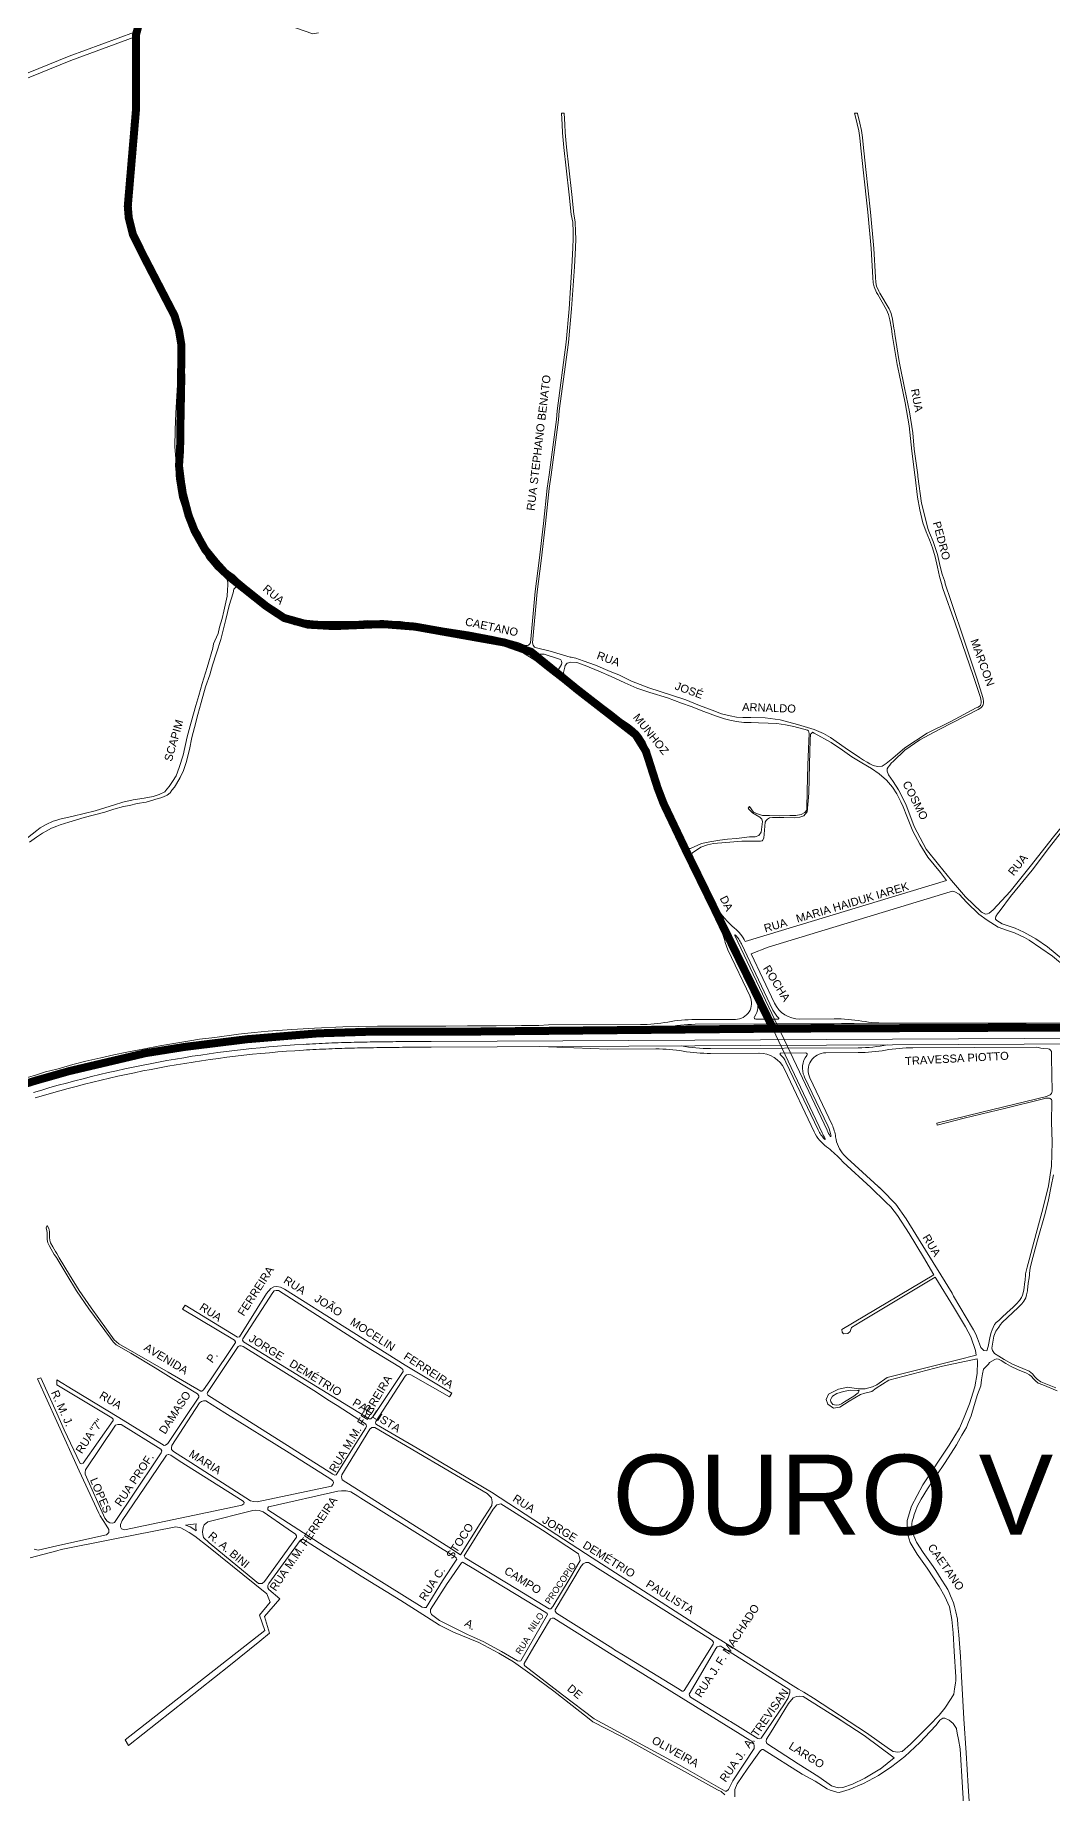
# Model space of a CAD drawing. Header units: millimetres. Extents: x 617885 to 663705, y 7172943 to 7234736.
# Drawn here: x 646573 to 647845, y 7185151 to 7187349 of the extents above; entities that cross this region are included whole.
import ezdxf

# ---------------------------------------------------------------- set-up
doc = ezdxf.new("R2010")
doc.units = ezdxf.units.MM
doc.layers.add('BAIRROS', color=12, linetype='Continuous')
doc.layers.add('TOP_VIAS 10.000', color=7, linetype='Continuous', lineweight=9)
doc.layers.add('VIAS', color=7, linetype='Continuous', lineweight=5)
doc.styles.add('LDUP', font='LDUP.SHX')
doc.styles.get("Standard").update_dxf_attribs({"font": 'arial.ttf'})

msp = doc.modelspace()

# ---------------------------------------------------------------- linework, layer by layer
at = {"layer": 'BAIRROS', "lineweight": 40, "ltscale": 0.3, "const_width": 10}
for points in [[(646711.9, 7187397.8), (646699.1, 7187350), (646699, 7187255.6), (646688.8, 7187135.5), (646690, 7187121), (646695.2, 7187100.3), (646708.5, 7187073.4), (646747.2, 7186998.8), (646752.7, 7186980.7), (646755.9, 7186961.7), (646755.1, 7186899), (646754.2, 7186831), (646752.8, 7186811.3), (646756.8, 7186779.3), (646764.7, 7186749.3), (646772.4, 7186729.7), (646785.4, 7186706.6), (646804.9, 7186682.6), (646816.8, 7186671.5), (646828.7, 7186662), (646842.7, 7186650.9), (646861.8, 7186635.7), (646884.3, 7186620.9), (646913.9, 7186612.6), (646946.4, 7186610.7), (647007.1, 7186613.3), (647047.7, 7186610.1), (647159.8, 7186590.2), (647193, 7186578.5), (647251.5, 7186530.9), (647323.6, 7186475), (647336.5, 7186454.4), (647351.2, 7186408.4), (647358.6, 7186389), (647385.8, 7186331.9), (647495.6, 7186107.6), (647127.3, 7186104), (646998.5, 7186104), (646926.3, 7186101.7), (646838.1, 7186094.4), (646760.2, 7186084.8), (646711, 7186077), (646615.4, 7186054.5), (646573.1, 7186042.5), (646501, 7186020)], [(648213.2, 7186110.3), (647495.6, 7186107.6), (647385.8, 7186331.9), (647358.6, 7186389), (647351.2, 7186408.4), (647336.5, 7186454.4), (647323.6, 7186475), (647251.5, 7186530.9), (647193, 7186578.5), (647159.8, 7186590.2), (647047.7, 7186610.1), (647007.1, 7186613.3), (646946.4, 7186610.7), (646913.9, 7186612.6), (646884.3, 7186620.9), (646861.8, 7186635.7), (646842.7, 7186650.9), (646828.7, 7186662), (646816.8, 7186671.5), (646804.9, 7186682.6), (646785.4, 7186706.6), (646772.4, 7186729.7), (646764.7, 7186749.3), (646756.8, 7186779.3), (646752.8, 7186811.3), (646754.2, 7186831), (646755.1, 7186899), (646755.9, 7186961.7), (646752.7, 7186980.7), (646747.2, 7186998.8), (646708.5, 7187073.4), (646695.2, 7187100.3), (646690, 7187121), (646688.8, 7187135.5), (646699, 7187255.6), (646699.1, 7187350), (646711.9, 7187397.8)], [(646501, 7186020), (646573.1, 7186042.5), (646615.4, 7186054.5), (646711, 7186077), (646760.2, 7186084.8), (646838.1, 7186094.4), (646926.3, 7186101.7), (646998.5, 7186104), (647127.3, 7186104), (647495.6, 7186107.6), (648213.2, 7186110.3), (648770.6, 7186114.3), (648942.2, 7186105.1), (649021.9, 7186089.8), (649132.2, 7186061.2), (649265, 7186005.1), (649419.3, 7185903)]]:
    msp.add_lwpolyline(points, dxfattribs=at)
at = {"layer": 'VIAS', "color": 253}
for p, q in [((647474.3, 7186144.7), (647444, 7186208.5)), ((647556.9, 7185977.5), (647445, 7186213.5)), ((647563.2, 7185980.5), (647447.7, 7186224)), ((647495.3, 7186130.7), (647456, 7186213.5)), ((647466.7, 7186147.8), (647439, 7186206.1)), ((647398.1, 7186119), (647448.7, 7186119.2)), ((647398.2, 7186113), (647572.1, 7186113.8)), ((647528.9, 7186119.6), (647572.1, 7186119.8)), ((647417.3, 7186082.7), (647601.8, 7186083.6)), ((647417.4, 7186076.7), (647478, 7186077)), ((647546.8, 7185978.8), (647509.8, 7186057)), ((647551.8, 7185981.2), (647511.6, 7186065.9)), ((647564.3, 7185985.1), (647534.6, 7186047.7))]:
    msp.add_line(p, q, dxfattribs=at)
for points in [[(646499.2, 7187276), (646615.7, 7187323.1), (646697.1, 7187353.3), (646709.5, 7187399.5), (646711.5, 7187423.1), (646715, 7187441.9), (646677.5, 7187499.2), (646635.1, 7187552.9), (646592.7, 7187589.6), (646570.5, 7187606.2)], [(646701.8, 7187245.9), (646702.6, 7187350.7), (646715.5, 7187398.5), (646717.5, 7187422.3), (646720.2, 7187436.8), (646750, 7187410.4), (646909.1, 7187354.7), (646920.3, 7187351.2), (646927.2, 7187352.1)], [(646695.9, 7187259.5), (646696.6, 7187346.7), (646617.8, 7187317.5), (646501.4, 7187270.5)], [(646740.6, 7187004), (646732.1, 7187019.7), (646704.7, 7187072.9), (646699.8, 7187082.4), (646696, 7187091.1), (646691.4, 7187100.6), (646688.8, 7187109.8), (646687, 7187118.4), (646685.7, 7187129.7), (646685.9, 7187144), (646688.2, 7187169.6), (646694.1, 7187239.5), (646695.9, 7187259.5)], [(646701.2, 7187238.9), (646701.8, 7187245.9)], [(647235, 7187237.9), (647234.4, 7187251.8), (647231.1, 7187251.8), (647231.8, 7187237.7)], [(647603.8, 7187239.4), (647601.1, 7187251.4), (647601, 7187251.8), (647597.5, 7187251.8), (647597.8, 7187250.6), (647600.6, 7187238.6), (647602.7, 7187229.8), (647603.9, 7187221.2), (647604.8, 7187212.2), (647608.3, 7187181.2), (647614, 7187128)], [(646694, 7187119.6), (646692.8, 7187130.1), (646693, 7187143.6), (646695.3, 7187169), (646701.2, 7187238.9)], [(647231.8, 7187237.7), (647232.4, 7187227.3), (647233.9, 7187209), (647236.9, 7187183)], [(647237.1, 7187209.3), (647235.7, 7187227.5), (647235, 7187237.9)], [(647606, 7187230.4), (647603.8, 7187239.4)], [(647611.6, 7187181.6), (647608.1, 7187212.6), (647607.2, 7187221.6), (647606, 7187230.4)], [(647240.1, 7187183.4), (647237.1, 7187209.3)], [(647236.9, 7187183), (647240.6, 7187149.6)], [(647243.9, 7187150), (647240.1, 7187183.4)], [(647617.4, 7187128.3), (647611.6, 7187181.6)], [(647240.6, 7187149.6), (647243.3, 7187125.3)], [(647246.5, 7187125.8), (647243.9, 7187150)], [(646695.7, 7187111.5), (646694, 7187119.6)], [(646755, 7186986.1), (646752.3, 7186995.4), (646748.6, 7187004.8), (646738.4, 7187023), (646711, 7187076.2), (646706.3, 7187085.4), (646702.5, 7187094.1), (646698.1, 7187103.2), (646695.7, 7187111.5)], [(647243.3, 7187125.3), (647245.1, 7187115.7), (647245.5, 7187103.4), (647245.7, 7187095)], [(647249, 7187094.9), (647248.7, 7187103.5), (647248.3, 7187116), (647246.5, 7187125.8)], [(647614, 7187128), (647618.2, 7187082.6)], [(647623.4, 7187046.7), (647621.5, 7187082.8), (647617.4, 7187128.3)], [(647245.7, 7187095), (647245.1, 7187083.6)], [(647248.4, 7187083.4), (647249, 7187094.9)], [(647243.7, 7187007.1), (647247.1, 7187059.7), (647248.4, 7187083.4)], [(647245.1, 7187083.6), (647243.9, 7187059.9)], [(647618.2, 7187082.6), (647620.1, 7187046.4)], [(647243.9, 7187059.9), (647240.5, 7187007.4), (647236.7, 7186965.8)], [(647620.1, 7187046.4), (647620.7, 7187039.8)], [(647624.9, 7187035.7), (647624, 7187040.2), (647623.4, 7187046.7)], [(647620.7, 7187039.8), (647621.7, 7187034.7)], [(647621.7, 7187034.7), (647624.8, 7187027.6)], [(647624.8, 7187027.6), (647626.4, 7187025.2)], [(647627.8, 7187029.2), (647624.9, 7187035.7)], [(647626.4, 7187025.2), (647637.5, 7187006), (647639.9, 7187000.3)], [(647640.5, 7187007.5), (647629.2, 7187026.9), (647627.8, 7187029.2)], [(647239.9, 7186965.4), (647243.7, 7187007.1)], [(647639.9, 7187000.3), (647641.5, 7186993.7), (647643.4, 7186982.8), (647644.6, 7186975.3), (647650.8, 7186937.6)], [(647646.7, 7186983.3), (647644.8, 7186994.4), (647643.1, 7187001.4), (647640.5, 7187007.5)], [(646757.3, 7186976.3), (646755, 7186986.1)], [(647647.4, 7186979.9), (647646.7, 7186983.3)], [(647647.7, 7186975.8), (647647.4, 7186979.9)], [(646759.2, 7186965.4), (646757.3, 7186976.3)], [(646759.2, 7186954), (646759.2, 7186965.4)], [(647236.7, 7186965.8), (647225.7, 7186879.7)], [(647228.3, 7186879.8), (647239.9, 7186965.4)], [(647652.8, 7186943.9), (647647.7, 7186975.8)], [(646758.2, 7186449.3), (646762.9, 7186472.3), (646768.2, 7186490.7), (646773.8, 7186511.6), (646777.7, 7186524.2), (646781.7, 7186539), (646788.1, 7186558.8), (646795, 7186583.2), (646796.1, 7186588.4), (646797.8, 7186592.4), (646801.8, 7186601.5), (646803.5, 7186609.6), (646806.8, 7186620.2), (646808.9, 7186629.6), (646812.9, 7186648.2), (646813.6, 7186656.2), (646813.8, 7186661.8), (646813.8, 7186665.7), (646812.6, 7186669.7), (646811.5, 7186672.5), (646809.9, 7186674.5), (646806.8, 7186676.8), (646802.7, 7186678.8), (646798.5, 7186682.9), (646793.1, 7186689.2), (646787.6, 7186695.6), (646785, 7186700.2), (646784.2, 7186701.8), (646782.4, 7186704.4), (646777.9, 7186712.4), (646772.6, 7186721.8), (646768, 7186731.3), (646765.4, 7186736.7), (646763.6, 7186740.6), (646759.8, 7186751.2), (646757.4, 7186760.4), (646753.3, 7186771.3), (646751.4, 7186784.3), (646749.8, 7186794.6), (646749.4, 7186800), (646748.7, 7186810), (646748.7, 7186820.2), (646747.7, 7186834.9), (646748.2, 7186856), (646748.7, 7186876.7), (646751.3, 7186919.5), (646752, 7186942.4)], [(646759.1, 7186945.2), (646759.2, 7186954)], [(646759.9, 7186930), (646759.1, 7186945.2)], [(647650.8, 7186937.6), (647653, 7186925.9)], [(647654, 7186937.2), (647652.8, 7186943.9)], [(647659.8, 7186908.7), (647654, 7186937.2)], [(646758.2, 7186851.5), (646759.2, 7186879.3), (646760.1, 7186922.7), (646759.9, 7186930)], [(647653, 7186925.9), (647660.7, 7186889.6)], [(647666.2, 7186878.4), (647659.8, 7186908.7)], [(647660.7, 7186889.6), (647665.7, 7186861.1), (647668.8, 7186829.2), (647672.6, 7186800), (647673, 7186796.9)], [(647225.7, 7186879.7), (647224.7, 7186868.9), (647215.4, 7186800)], [(647215.8, 7186782.7), (647218.1, 7186800), (647227.3, 7186868.6)], [(647227.3, 7186868.6), (647228.3, 7186879.8)], [(647672.1, 7186831.7), (647670.4, 7186852.2), (647666.2, 7186878.4)], [(646758, 7186799.3), (646757.9, 7186800), (646757.1, 7186813), (646757.4, 7186823.4), (646757.6, 7186832.7), (646758.2, 7186851.5)], [(647676.7, 7186797.8), (647676.4, 7186800), (647672.1, 7186831.7)], [(646760.4, 7186786.3), (646758, 7186799.3)], [(646775.6, 7186732.7), (646771.2, 7186743.3), (646767.3, 7186756), (646763.8, 7186766.8), (646761.9, 7186777.7), (646760.4, 7186786.3)], [(647213.1, 7186783), (647208.4, 7186739.1)], [(647211.1, 7186738.8), (647215.8, 7186782.7)], [(647215.4, 7186800), (647213.1, 7186783)], [(647673, 7186796.9), (647676, 7186771.7)], [(647681, 7186764.5), (647676.7, 7186797.8)], [(647676, 7186771.7), (647678.9, 7186756.2), (647682.8, 7186739.8), (647687.1, 7186728.6), (647691.2, 7186718.7)], [(647687.1, 7186741.5), (647681, 7186764.5)], [(647208.4, 7186739.1), (647203.1, 7186692.7)], [(647205.7, 7186692.3), (647211.1, 7186738.8)], [(647688.9, 7186732.8), (647687.1, 7186741.5)], [(646779.2, 7186726.9), (646775.6, 7186732.7)], [(646790.9, 7186706.4), (646787.4, 7186711.3), (646783.8, 7186718.2), (646779.2, 7186726.9)], [(647706.9, 7186675.7), (647704.4, 7186685.3), (647701.1, 7186700.2), (647695.8, 7186716.5), (647691.2, 7186727.2), (647688.9, 7186732.8)], [(647691.2, 7186718.7), (647695, 7186708.7), (647698.3, 7186697.4)], [(646813.6, 7186680.3), (646809.5, 7186684.3), (646805.9, 7186688.5), (646801.4, 7186693.7), (646794.8, 7186701.3), (646790.9, 7186706.4)], [(647203.1, 7186692.7), (647198.1, 7186654), (647192.1, 7186590), (647190.9, 7186588.3)], [(647200.8, 7186653.7), (647205.7, 7186692.3)], [(647698.3, 7186697.4), (647701, 7186684.3)], [(646865.8, 7186636.8), (646862.1, 7186639.9), (646854.1, 7186646.5), (646826.7, 7186669.5), (646821.7, 7186674.3), (646813.6, 7186680.3)], [(647701, 7186684.3), (647703.6, 7186672.6)], [(647703.6, 7186672.6), (647706.1, 7186663.9)], [(647707.8, 7186673.3), (647706.9, 7186675.7)], [(647710.8, 7186663.6), (647710.1, 7186666.5), (647708.3, 7186672.2), (647707.8, 7186673.3)], [(646565.8, 7186340.6), (646574.5, 7186346.9), (646582, 7186352), (646586.8, 7186354.6), (646593.4, 7186358.2), (646600, 7186360.8), (646604.1, 7186362.5), (646615.2, 7186365.5), (646634.4, 7186371.5), (646645.6, 7186374.4), (646659.9, 7186378.3), (646671.2, 7186381.8), (646683.3, 7186385.4), (646690.8, 7186386.7), (646700.6, 7186388.9), (646711.7, 7186390.7), (646726.6, 7186395.4), (646730, 7186396.1), (646733.3, 7186397.3), (646737.9, 7186399.6), (646741.8, 7186402.4), (646743.9, 7186405.6), (646747, 7186409.5), (646749.7, 7186413.7), (646754.4, 7186421.6), (646758.5, 7186430.2), (646761.7, 7186440.2), (646765.8, 7186456.3), (646768.8, 7186471.4), (646772.1, 7186483.8), (646776.5, 7186500.2), (646780.5, 7186515.1), (646786, 7186534.8), (646791.4, 7186550), (646794.8, 7186562), (646799.6, 7186577.5), (646805.1, 7186593.8), (646811.4, 7186618.9), (646815.5, 7186636.4), (646820.5, 7186652.2), (646821.3, 7186656.8), (646823.4, 7186658.8), (646824.8, 7186659.3), (646827.5, 7186659.2), (646829, 7186658.5), (646838.8, 7186649.2), (646853.4, 7186636.7), (646867.4, 7186626.7), (646879.3, 7186619.4), (646887.4, 7186615.9), (646897.3, 7186612.3), (646906.8, 7186610.6), (646916.6, 7186609.5), (646925.1, 7186608.1), (646936.6, 7186607.9), (646946.8, 7186607.8), (647005.1, 7186608.7), (647017.8, 7186608.4), (647026.9, 7186608.1), (647038.4, 7186607.3), (647049.9, 7186606.2), (647114.7, 7186595.5), (647122.6, 7186593.7), (647127.6, 7186592.6), (647134.6, 7186591.1), (647161.9, 7186586.4), (647170.4, 7186583.8), (647177.6, 7186580.4), (647183.6, 7186577), (647191.1, 7186572.5), (647197.8, 7186568), (647210.1, 7186558.3), (647262.3, 7186517.7), (647302.7, 7186486.7), (647318.5, 7186474.5), (647322.9, 7186469.2), (647326.5, 7186464), (647329.3, 7186459.1), (647331.4, 7186455), (647332.8, 7186451.3), (647343.4, 7186418.8), (647347.7, 7186407.2), (647353.2, 7186391.7), (647359.2, 7186378.5), (647366, 7186363.9), (647374.6, 7186346.3), (647380.7, 7186333.9), (647391.3, 7186312), (647409.8, 7186273), (647432.7, 7186225.2)], [(647194.8, 7186589.7), (647200.8, 7186653.7)], [(647706.1, 7186663.9), (647707.8, 7186657.6)], [(647707.8, 7186657.6), (647723, 7186614.6)], [(647758.7, 7186517.1), (647758.2, 7186519.3), (647757.6, 7186521.7), (647750.8, 7186544.6), (647735.5, 7186589.5), (647717.8, 7186642.7), (647710.8, 7186663.6)], [(646920.6, 7186617.2), (646908.1, 7186618.5), (646896.8, 7186620.8), (646887.4, 7186624.2), (646877.2, 7186628.9), (646865.8, 7186636.8)], [(646942.8, 7186616.3), (646932.2, 7186616.5), (646920.6, 7186617.2)], [(646988.9, 7186617.6), (646972.1, 7186616.4), (646942.8, 7186616.3)], [(647008.5, 7186617.4), (646988.9, 7186617.6)], [(647062.9, 7186611.4), (647029.8, 7186616.3), (647008.5, 7186617.4)], [(647163.8, 7186593.6), (647145.6, 7186597.8), (647114.9, 7186603.6), (647109.2, 7186604.5), (647062.9, 7186611.4)], [(647723, 7186614.6), (647745.5, 7186548.8), (647754.7, 7186521.3)], [(647177.5, 7186589.7), (647163.8, 7186593.6)], [(647185.6, 7186586.7), (647177.5, 7186589.7)], [(647189.6, 7186587), (647188.6, 7186586.6), (647186.8, 7186586.5), (647185.6, 7186586.7)], [(647190.9, 7186588.3), (647189.6, 7186587)], [(647195.6, 7186587), (647194.8, 7186589.7)], [(647242.9, 7186571.9), (647241.7, 7186572), (647216.7, 7186579.3), (647198.3, 7186583.9), (647197.1, 7186584.6), (647195.6, 7186587)], [(647238.2, 7186564.3), (647242.7, 7186565.8), (647250.2, 7186565.1)], [(647291.9, 7186554.2), (647273.7, 7186561.8), (647258.3, 7186567.5), (647248.8, 7186570.8), (647242.9, 7186571.9)], [(647264.6, 7186525.8), (647235.8, 7186548.5)], [(647302.5, 7186549.8), (647291.9, 7186554.2)], [(647340.2, 7186533.4), (647318.4, 7186542.1), (647302.5, 7186549.8)], [(647403.4, 7186511.7), (647386.4, 7186518.6), (647369.6, 7186524.2), (647340.2, 7186533.4)], [(647754.7, 7186521.3), (647755.6, 7186516.9), (647755.6, 7186515)], [(647757.8, 7186511.7), (647758.3, 7186512.9), (647758.6, 7186514.6), (647758.7, 7186517.1)], [(647419.2, 7186505.6), (647403.4, 7186511.7)], [(647441.9, 7186498.7), (647430.9, 7186501), (647419.2, 7186505.6)], [(647449.8, 7186496.9), (647441.9, 7186498.7)], [(647467.9, 7186496.7), (647457.6, 7186496.7), (647449.8, 7186496.9)], [(647504.3, 7186493.5), (647485.5, 7186496), (647467.9, 7186496.7)], [(647703.2, 7186481.5), (647736.7, 7186498.4), (647751.9, 7186506.4)], [(647751.9, 7186509.6), (647749.6, 7186508.5), (647717.7, 7186491.7)], [(647755.3, 7186513), (647754.8, 7186511.6), (647753.5, 7186510.8), (647751.9, 7186509.6)], [(647751.9, 7186506.4), (647755.1, 7186508.5), (647756.7, 7186509.9), (647757.8, 7186511.7)], [(647755.6, 7186515), (647755.3, 7186513)], [(647558.5, 7186476.6), (647546.8, 7186481.4), (647525.9, 7186487.8), (647504.3, 7186493.5)], [(647585.7, 7186458.5), (647567.3, 7186471.4), (647558.5, 7186476.6)], [(647717.7, 7186491.7), (647688.3, 7186477.1), (647660.2, 7186458.7)], [(647660.4, 7186455.5), (647678.9, 7186468.4), (647703.2, 7186481.5)], [(647613, 7186440.7), (647608.5, 7186443.3), (647603.7, 7186446.5), (647585.7, 7186458.5)], [(647660.2, 7186458.7), (647645.2, 7186445.8)], [(647645.9, 7186442), (647660.4, 7186455.5)], [(646563.3, 7186346.1), (646575, 7186355.3), (646579.3, 7186358.6), (646586.8, 7186362.9), (646595.4, 7186366.8), (646600, 7186368.2), (646604, 7186369.3), (646620.6, 7186373), (646648, 7186379.9), (646672.2, 7186387.4), (646682.7, 7186390.5), (646695.7, 7186393.4), (646709.4, 7186395.8), (646720.6, 7186397.9), (646728, 7186400.1), (646735, 7186403.7), (646737.6, 7186407.1), (646740.4, 7186410.4), (646744.9, 7186416.7), (646749.1, 7186423.5), (646753.1, 7186433.8), (646758.2, 7186449.3)], [(647616.6, 7186438.4), (647613, 7186440.7)], [(647626.2, 7186435.3), (647620.8, 7186436.5), (647616.6, 7186438.4)], [(647637, 7186439), (647631.8, 7186435.8), (647626.2, 7186435.3)], [(647645.2, 7186445.8), (647637, 7186439)], [(647639.9, 7186425), (647638.1, 7186429.3), (647638.2, 7186432.2), (647639.4, 7186434.6), (647641.3, 7186436.9), (647643.3, 7186439.3), (647645.9, 7186442)], [(647652.5, 7186406.2), (647645.8, 7186416.7), (647639.9, 7186425)], [(647661.5, 7186388.3), (647652.5, 7186406.2)], [(647672.1, 7186360.2), (647661.5, 7186388.3)], [(647779.6, 7186255.4), (647792.2, 7186272.6), (647819.3, 7186305.7), (647840.9, 7186334.4), (647866.4, 7186366.9), (647881.1, 7186384.9)], [(647871.5, 7186378), (647845.9, 7186347.2), (647816.8, 7186310.2)], [(647686.8, 7186332), (647672.1, 7186360.2)], [(647702.3, 7186312.7), (647686.8, 7186332)], [(647718.5, 7186292.9), (647702.3, 7186312.7)], [(647816.8, 7186310.2), (647791.8, 7186279.2)], [(647735.9, 7186272.3), (647718.5, 7186292.9)], [(647791.8, 7186279.2), (647770.8, 7186256.3)], [(647755.8, 7186253.6), (647735.9, 7186272.3)], [(647757, 7186252.7), (647755.8, 7186253.6)], [(647758.7, 7186251.8), (647757, 7186252.7)], [(647770.8, 7186256.3), (647765.6, 7186251.8)], [(647774, 7186247.9), (647776.2, 7186250.9), (647779.6, 7186255.4)], [(647761.5, 7186250.8), (647760.1, 7186251), (647758.7, 7186251.8)], [(647763.4, 7186251), (647761.5, 7186250.8)], [(647765.6, 7186251.8), (647763.4, 7186251)], [(647773.6, 7186245.7), (647774, 7186247.9)], [(647773.8, 7186244.6), (647773.6, 7186245.7)], [(647775.2, 7186242.9), (647773.8, 7186244.6)], [(647809, 7186228.1), (647798, 7186233.1), (647782.1, 7186238.8), (647775.2, 7186242.9)], [(647824.2, 7186220), (647809, 7186228.1)], [(647913.1, 7186148.3), (647838.7, 7186210), (647824.2, 7186220)], [(647202.8, 7186111.6), (647181.1, 7186111.6), (647149.4, 7186111.3), (647113.5, 7186111.3), (647086.5, 7186110.7), (647054.9, 7186110.8), (647034.8, 7186110.7), (647000.9, 7186110.5), (646977.1, 7186110.3), (646957.6, 7186109.9), (646922.1, 7186108.2), (646893.9, 7186106.4), (646864.5, 7186104.3), (646846.8, 7186102.8), (646827.1, 7186100.5), (646797.5, 7186096.7), (646778.4, 7186094.3), (646766.3, 7186092.3), (646746.2, 7186089), (646729, 7186086.3), (646707.6, 7186082.1), (646687.8, 7186078.2), (646671.5, 7186074.8), (646655, 7186071.2), (646636.3, 7186066.8), (646620.3, 7186062.8), (646604.6, 7186058.3), (646600, 7186057.1), (646585.9, 7186053.5), (646574.7, 7186050), (646552.2, 7186043.4)], [(647068, 7186091.6), (648139, 7186097), (648750.3, 7186101.2)], [(647202.8, 7186111.6), (647214.7, 7186112.2), (647329.7, 7186112.7)], [(647068.1, 7186084.4), (648139.1, 7186089.8), (648750.3, 7186094)], [(647203.9, 7186085.1), (647288.9, 7186081.9), (647348.9, 7186082.2)], [(647842.1, 7186020.1), (647843.6, 7186019.1), (647844.1, 7186017.7), (647844.1, 7186016), (647843.7, 7185991.2), (647844.3, 7185965.5), (647843.6, 7185935.7), (647839.7, 7185911), (647833.2, 7185884.1), (647820, 7185834.5), (647815.7, 7185818.6), (647813.2, 7185809.4), (647811.2, 7185801), (647811.1, 7185800), (647810.5, 7185793.3), (647809.8, 7185788.7), (647809.4, 7185783.7), (647808.4, 7185779.2), (647807.4, 7185774.6), (647806.1, 7185771.5), (647803.7, 7185768), (647799.9, 7185763.5)], [(647846.2, 7185925), (647843.3, 7185910.7), (647840, 7185893.6), (647835.7, 7185876.4), (647826.1, 7185843.4), (647818.7, 7185815.2), (647817.1, 7185808.1), (647816.3, 7185801.8), (647816, 7185800), (647815.5, 7185796.2), (647814.3, 7185789.4), (647813.6, 7185780.7), (647813.5, 7185779.9), (647812.5, 7185774.9), (647811.4, 7185771.2), (647809.2, 7185766.9), (647806.6, 7185763.7), (647801.9, 7185759), (647782.1, 7185740.1), (647779.9, 7185737.7), (647777.8, 7185734.5), (647774, 7185729.4), (647771.4, 7185723.3), (647768.9, 7185708.2), (647770, 7185705.3), (647772.2, 7185701.6), (647777.7, 7185698.4), (647784.5, 7185694.1), (647794.8, 7185688.1), (647807.7, 7185683), (647815.8, 7185679.5), (647819.7, 7185676.2), (647822.9, 7185672.6), (647825.7, 7185669.6), (647830.3, 7185666.3), (647848.9, 7185658.8)], [(647799.9, 7185763.5), (647795.4, 7185759), (647788.1, 7185752.9), (647781.5, 7185746.7), (647777.6, 7185743), (647774.4, 7185740.2), (647772.3, 7185737.6), (647770.7, 7185734.2), (647769.4, 7185731), (647768, 7185727.7), (647767, 7185723.4), (647764.6, 7185710.5), (647762.6, 7185705), (647759.1, 7185705.4), (647755.1, 7185709.1), (647753.6, 7185713.7), (647751.2, 7185720.1), (647749, 7185725.9), (647746, 7185731.2), (647744.7, 7185733.1), (647721.2, 7185773.4), (647719.5, 7185777.1), (647705.3, 7185800), (647686.2, 7185830.6), (647661.9, 7185869.7), (647661.8, 7185869.8), (647649.2, 7185888.2), (647631.4, 7185906.3), (647628, 7185909.5)], [(647683.6, 7185822), (647665.7, 7185851.6)], [(647696.6, 7185800), (647683.6, 7185822)], [(647761.9, 7185685.4), (647758.5, 7185681.8), (647757.5, 7185676.1), (647756.3, 7185668.7), (647755.2, 7185661.2), (647751, 7185650.3), (647747.1, 7185636.5), (647743, 7185623.8), (647741.9, 7185620.9), (647739.2, 7185613.8), (647737.3, 7185608.9), (647735.4, 7185605.8), (647731.6, 7185599.4), (647727.3, 7185591.8), (647724.7, 7185587.5), (647710.7, 7185565.5), (647699.5, 7185548.7), (647688.7, 7185532.4), (647680.7, 7185519.5), (647678.2, 7185514.8), (647675.8, 7185510.3), (647673.5, 7185504.4), (647672.1, 7185500.4), (647670.9, 7185496.7), (647669.6, 7185492), (647669.2, 7185488.7), (647669.1, 7185484.2), (647669.7, 7185480.1), (647671.3, 7185473.6), (647674.8, 7185465.9), (647683.3, 7185453), (647695.7, 7185435.3)], [(647850.8, 7185655.1), (647832.9, 7185662.2), (647827.1, 7185664.6), (647823.8, 7185667.2), (647821.3, 7185670.1), (647818.8, 7185672.8), (647816.3, 7185674.9), (647811.7, 7185677.3), (647802, 7185681.2), (647792.5, 7185685.6), (647786.6, 7185688.9), (647780.6, 7185692.7), (647777.4, 7185694.4), (647774.8, 7185694.7), (647772.8, 7185694), (647766.2, 7185690.2), (647765, 7185688.4), (647761.9, 7185685.4)], [(647600.1, 7185651.2), (647596.5, 7185648.4), (647584.8, 7185641.1), (647581.1, 7185638.8), (647578, 7185637.5), (647574.5, 7185637.1), (647570.4, 7185637.8), (647567.7, 7185641.3), (647567.5, 7185643.8), (647568, 7185645.2), (647569.8, 7185648.4), (647575.2, 7185651.5), (647583.5, 7185654.1), (647591.7, 7185655.6), (647601.1, 7185655.3), (647603.2, 7185655.2)], [(647603.2, 7185655.2), (647601.8, 7185652.5), (647600.1, 7185651.2)], [(646566.8, 7185446.1), (646600, 7185454.9), (646605.7, 7185456.4), (646670.6, 7185469.6), (646749, 7185485), (646755, 7185483.5), (646759, 7185481.6), (646765.4, 7185477.9), (646772.5, 7185473.4), (646789.7, 7185459.7), (646862.7, 7185401.3), (646866.6, 7185390.9), (646853.3, 7185374.7), (646860.1, 7185355.5), (646685.4, 7185218.5), (646689.7, 7185211.5), (646815.2, 7185310.7), (646854, 7185342.1), (646865.9, 7185352.2), (646859.8, 7185372.7), (646879, 7185395), (646865, 7185406.4), (646863.7, 7185408.8), (646863.7, 7185411.5), (646865, 7185413.9), (646904.1, 7185468), (646906.1, 7185469), (646908.5, 7185469.1), (646980.4, 7185423.4), (647030.1, 7185393), (647062.2, 7185372.4), (647078.7, 7185361.8), (647096.2, 7185353.1), (647127.7, 7185340.4), (647152.8, 7185326.8), (647171.1, 7185316.1), (647194.5, 7185299.6), (647221.4, 7185279.3), (647263.7, 7185246.6), (647270.3, 7185241)], [(647695.7, 7185435.3), (647698.9, 7185430.2), (647705.8, 7185419.5), (647710.9, 7185411.1), (647713.8, 7185406.4), (647715.6, 7185402.8), (647717.3, 7185398.6), (647719.1, 7185394.8), (647720.9, 7185389.8), (647722.5, 7185385.2), (647724.2, 7185378.7), (647725.9, 7185369.5), (647726.7, 7185362.4), (647727.8, 7185349.8), (647729.7, 7185323), (647731.2, 7185297.7), (647734.2, 7185244.8), (647737, 7185202.6), (647739.6, 7185160.8), (647742.7, 7185110.7)], [(647270.3, 7185241), (647305.2, 7185223.2), (647426, 7185156), (647430.8, 7185153.9), (647435.3, 7185149.9)], [(647447.7, 7185147.4), (647447.7, 7185156.8), (647450.7, 7185163.7), (647450.8, 7185163.8), (647463.3, 7185182.1), (647479.6, 7185205.5), (647481.8, 7185206.5), (647483.2, 7185206.6), (647531.8, 7185175.9), (647548.2, 7185166.9), (647563.1, 7185157.5), (647567, 7185155.7), (647575.1, 7185153.4), (647578.2, 7185152.7), (647590.5, 7185156.7), (647608.6, 7185164), (647627.4, 7185174.3), (647644.1, 7185185.5), (647660.4, 7185197.8), (647678.8, 7185215.4), (647691.8, 7185229.1), (647699.4, 7185237), (647704.1, 7185243.3), (647707.7, 7185245.8), (647710.3, 7185245.6), (647715.8, 7185243.2), (647720.7, 7185239), (647724.9, 7185232.7), (647724.9, 7185232.6), (647725.8, 7185227), (647727.3, 7185219), (647729.5, 7185207.5), (647732.3, 7185159.3), (647735.2, 7185111.5)], [(647580.7, 7185242.9), (647567, 7185251.6)]]:
    msp.add_lwpolyline(points, dxfattribs=at)
at = {"layer": 'VIAS', "color": 253, "flags": 128}
for points in [[(646740.6, 7187004), (646742, 7187001.1), (646745.5, 7186991.9)], [(646749.3, 7186975.7), (646747.5, 7186984.9), (646745.5, 7186991.9)], [(646749.3, 7186975.7), (646751.3, 7186964.9)], [(646752.1, 7186948.1), (646751.3, 7186964.9)], [(646752.1, 7186948.1), (646752, 7186942.4)], [(647650.8, 7186937.6), (647650.8, 7186937.6)], [(647652.8, 7186943.9), (647652.8, 7186943.9)], [(647228.3, 7186879.8), (647228.3, 7186879.8)], [(647235.8, 7186548.5), (647234.3, 7186549.9), (647233.7, 7186552.7), (647235.1, 7186559.5), (647235.8, 7186561.5)], [(647235.8, 7186561.5), (647238.2, 7186564.3)], [(647250.2, 7186565.1), (647260.4, 7186561.7), (647277.7, 7186554.6), (647293.3, 7186547.6), (647310, 7186540), (647325.4, 7186533.3), (647341.3, 7186527.8), (647363.6, 7186521.1), (647381, 7186514.5), (647393, 7186510.3), (647408.8, 7186504.2), (647424.6, 7186498.2), (647434.6, 7186494.9), (647441.4, 7186493.1), (647449.9, 7186491.4), (647459.1, 7186490.2), (647468.3, 7186490.1), (647477.1, 7186489.9)], [(647375.3, 7186361.8), (647365.4, 7186382.8), (647360.1, 7186394.1), (647356.5, 7186402.8), (647352.9, 7186413.8), (647349.9, 7186424.4), (647345.7, 7186437.1), (647341.8, 7186447.4), (647338.4, 7186458.8), (647335.8, 7186465.7), (647333.3, 7186469.6), (647330.1, 7186474.2), (647326.7, 7186478.1), (647322.4, 7186482.2), (647315.7, 7186487.6), (647305.6, 7186494.6), (647295.3, 7186502.6), (647280.2, 7186513.9), (647264.6, 7186525.8)], [(647477.1, 7186489.9), (647489.3, 7186489.5), (647500.1, 7186489), (647511.1, 7186487.2), (647521.4, 7186485.1), (647538.6, 7186480.7), (647539.8, 7186479.9), (647540.5, 7186476.6), (647540.3, 7186467.3), (647539, 7186437.1), (647538.1, 7186404.3), (647537.8, 7186383.7), (647537.6, 7186380.8), (647535.2, 7186377.9), (647530.7, 7186375.3), (647523.9, 7186374), (647516.4, 7186373.9), (647503.8, 7186373.8), (647490.9, 7186374), (647482.4, 7186374.2), (647475.9, 7186376), (647471.2, 7186378.3), (647466.1, 7186385.1), (647464.5, 7186383), (647465.3, 7186382), (647467.1, 7186379.7), (647469.7, 7186377.4), (647474.1, 7186374.8), (647478.9, 7186372), (647481.5, 7186369.6), (647482.1, 7186366.6), (647482, 7186363.1), (647480.6, 7186353.2), (647477.9, 7186349.2), (647473.2, 7186347.4), (647466.1, 7186347.5), (647449.9, 7186345.1), (647438.4, 7186344.3), (647428.9, 7186343.2), (647416.5, 7186341.2), (647406, 7186339.1), (647392.3, 7186332.9), (647389.8, 7186332.6), (647388.3, 7186334.7), (647375.3, 7186361.8)], [(647932, 7186112.3), (647772.9, 7186111.4), (647689.4, 7186111), (647681.4, 7186110.8), (647551.4, 7186110.5), (647360.4, 7186108.8), (647359.5, 7186108.8), (647355.2, 7186108.8), (647354.2, 7186108.8), (647321.6, 7186108.3), (647264.9, 7186108.2), (647181.2, 7186108.2), (647149.4, 7186107.9), (647113.5, 7186107.9), (647086.6, 7186107.3), (647054.9, 7186107.4), (647034.9, 7186107.2), (647000.9, 7186107), (646977.2, 7186106.8), (646957.7, 7186106.5), (646922.3, 7186104.7), (646894.2, 7186103), (646864.8, 7186100.9), (646847.3, 7186099.1), (646833.8, 7186097.5), (646832.4, 7186097.4), (646831.1, 7186097.2), (646829.8, 7186097.1), (646828.5, 7186096.9), (646827, 7186096.8), (646797.9, 7186093.1), (646779, 7186090.6), (646766.9, 7186088.7), (646746.8, 7186085.4), (646729.7, 7186082.7), (646708.3, 7186078.5), (646688.5, 7186074.6), (646672.3, 7186071.3), (646655.8, 7186067.7), (646637.2, 7186063.2), (646621.2, 7186059.2), (646605.6, 7186054.8), (646600, 7186053.3), (646586.9, 7186050), (646575.8, 7186046.5), (646553.2, 7186039.9)], [(647932.1, 7186106.4), (647773, 7186105.5), (647689, 7186105.3), (647681.9, 7186105.3), (647551.4, 7186104.5), (647360.8, 7186102.2), (647353.8, 7186102.2), (647321.7, 7186101.7), (647265, 7186101.6), (647181.2, 7186101.6), (647149.5, 7186101.3), (647113.6, 7186101.3), (647086.6, 7186100.7), (647054.9, 7186100.8), (647034.9, 7186100.7), (647001, 7186100.4), (646977.3, 7186100.2), (646957.9, 7186099.9), (646922.6, 7186098.1), (646894.6, 7186096.4), (646865.3, 7186094.3), (646847.1, 7186092.2), (646834.6, 7186091.1), (646827.4, 7186090.6), (646821.1, 7186090.1), (646800.5, 7186087.8), (646779.8, 7186084.5), (646758.9, 7186081.5), (646736.1, 7186077.6), (646711.1, 7186072.7), (646686.4, 7186067.8), (646663.1, 7186062.8), (646645.7, 7186058.8), (646624.6, 7186053.4), (646604.5, 7186048.2), (646600, 7186047), (646589.4, 7186044.1), (646572.7, 7186039.4)], [(647665.7, 7185851.6), (647651.2, 7185873.9), (647642.9, 7185884.8), (647636.5, 7185890.9), (647617.8, 7185908.9), (647616.4, 7185910.1)], [(646629.1, 7185564.2), (646630.8, 7185563.8), (646633.1, 7185564.5), (646670.5, 7185617.9), (646670.4, 7185619.5), (646668.7, 7185621.1), (646600, 7185662.6), (646600, 7185668.7), (646620.5, 7185656.3), (646677.8, 7185621.7), (646734.1, 7185586.5), (646736.1, 7185586.9), (646738.7, 7185589), (646761.4, 7185622.9), (646777.5, 7185646.9), (646777.7, 7185648.8), (646776, 7185651), (646746.5, 7185669.1), (646722.9, 7185683.5), (646692.6, 7185702), (646674.4, 7185712.2), (646670.4, 7185716.3), (646667, 7185720.7), (646640.3, 7185757.5), (646624.7, 7185779.9), (646612.5, 7185800), (646600, 7185820.7), (646599.5, 7185821.4), (646596.6, 7185825.1), (646593.1, 7185832), (646590.4, 7185836.7), (646588.8, 7185840), (646588.1, 7185844.1), (646587.8, 7185847.1), (646587.9, 7185849.8), (646587.9, 7185852.8), (646587.6, 7185854.7), (646586.6, 7185858.6), (646588.2, 7185861.4), (646590, 7185857.9), (646590.5, 7185856.2), (646591, 7185853.8), (646591.1, 7185851.5), (646591, 7185849.3), (646591, 7185846.5), (646591.4, 7185843.1), (646592.3, 7185839.9), (646594.9, 7185834.7), (646598.5, 7185829), (646600, 7185826.5), (646603, 7185821.3), (646616, 7185800), (646627.9, 7185780.5), (646643.1, 7185758.5), (646671.6, 7185718.8), (646677.5, 7185713.7), (646739.1, 7185678.1), (646780, 7185654.5), (646781.5, 7185654.5), (646783.5, 7185656.1), (646791.2, 7185667.4), (646823.6, 7185715.4), (646823.4, 7185716.3), (646822.2, 7185718.1), (646757, 7185757.1), (646760.5, 7185762), (646803.4, 7185735.7), (646826.1, 7185721.8)], [(647589, 7185659.4), (647601.8, 7185657.4), (647610.6, 7185657.4), (647620, 7185660.1), (647625.4, 7185662.4), (647638, 7185671.7), (647686.3, 7185683.6), (647726.3, 7185693.8), (647749.6, 7185699.4), (647748.5, 7185705.2), (647742.6, 7185722.3), (647736, 7185735), (647721.1, 7185759.7), (647699.2, 7185795.9), (647698.3, 7185797), (647604.2, 7185740.6), (647593.5, 7185734.2), (647591.8, 7185729), (647589, 7185726.4), (647583.5, 7185726), (647581.9, 7185728.1), (647581.3, 7185731.5), (647696.6, 7185800)], [(646826.1, 7185721.8), (646828.4, 7185722.3), (646850.6, 7185758), (646862.1, 7185776.4), (646867.6, 7185782.6), (646871.2, 7185784.7), (646875, 7185785.5), (646879.8, 7185784.3), (646884.6, 7185781.8), (647035.6, 7185686.8), (647093.8, 7185651.8), (647091.1, 7185647.5), (647042.8, 7185675), (647039.7, 7185675.4), (647037.4, 7185674.9), (647035.7, 7185673.3), (646998.7, 7185616.7), (646998.6, 7185615), (646998.8, 7185613.6), (646999.7, 7185612.7), (647050.5, 7185583.4), (647143.7, 7185528.2), (647207.4, 7185486.4), (647269.5, 7185446), (647419.6, 7185349.5), (647430.1, 7185343.4), (647520.6, 7185286), (647527.4, 7185282.2), (647533.8, 7185278.1), (647546, 7185270.8), (647612.3, 7185227.5), (647641, 7185207), (647645.6, 7185204.2), (647651.6, 7185203.1), (647657.1, 7185203.9), (647667.5, 7185213.3), (647691.2, 7185237.2), (647703, 7185249.4), (647710.1, 7185258.4), (647718.3, 7185270.2), (647721.3, 7185275.9), (647722.5, 7185282.3), (647723.7, 7185289.3), (647724.1, 7185292.9), (647724, 7185295.6), (647724.1, 7185297.3), (647722.1, 7185329.2), (647720.7, 7185352.6), (647719.2, 7185369), (647715.9, 7185385), (647710.4, 7185398), (647703.1, 7185410.4), (647688, 7185433.3), (647675.5, 7185450.9), (647667.1, 7185465.4), (647663.2, 7185477.7), (647663.1, 7185492.7), (647668.4, 7185510.9), (647682.9, 7185537.3), (647715.7, 7185587.1), (647721.7, 7185596.4), (647728.4, 7185608.2), (647734.5, 7185622.1), (647740.9, 7185638.5), (647747.7, 7185659.7), (647750.7, 7185676.6), (647751.1, 7185691.6), (647750.6, 7185694.7), (647707.2, 7185685.8), (647640.4, 7185668.3), (647624.2, 7185658.2), (647619, 7185654.1), (647610.3, 7185651.9), (647604.8, 7185650.3), (647590.6, 7185641.8), (647579.1, 7185634.3), (647571.1, 7185633.2), (647563.9, 7185638.2), (647561.7, 7185643.9), (647564.7, 7185650.9), (647577.3, 7185657), (647589, 7185659.4)], [(646571.8, 7185456.9), (646576.7, 7185455.9), (646600, 7185461.1), (646662.1, 7185475), (646665.2, 7185478), (646665.3, 7185481.6), (646661.8, 7185486.8), (646654.2, 7185498.7), (646652.7, 7185501.9), (646628.1, 7185555.1), (646600, 7185616.7), (646575.8, 7185669.7), (646580, 7185671.1), (646600, 7185626.8), (646609.3, 7185606.1), (646629.1, 7185564.2)], [(647252.2, 7185451.1), (647207.4, 7185480.7), (647161.8, 7185509.5), (647155.3, 7185513.5), (647150, 7185512.5), (647145.7, 7185506.8), (647139, 7185496.2), (647109.5, 7185448.8), (647110.7, 7185446.3), (647176, 7185406.5), (647215.5, 7185382.5), (647217.7, 7185382.5), (647220.2, 7185385.2), (647240.7, 7185418.9), (647254.2, 7185442.9), (647252.2, 7185451.1)]]:
    msp.add_lwpolyline(points, dxfattribs=at)
for points in [[(647204.1, 7186575.8), (647209.4, 7186575.5), (647228.5, 7186569.6), (647230.2, 7186568.4), (647230.9, 7186567), (647231.3, 7186564.8), (647231.2, 7186562.6), (647227.4, 7186556.6), (647226.6, 7186556.6), (647225.2, 7186556.8), (647223, 7186557.8), (647205.7, 7186570.8), (647204, 7186573.2), (647203.3, 7186574.6), (647203.1, 7186575.7)], [(647516.6, 7185281.2), (647516.6, 7185277.4), (647514.3, 7185271.3), (647509.8, 7185263.8), (647480.6, 7185220.8), (647478.7, 7185220), (647476.5, 7185220.3), (647442.1, 7185241.5), (647440.6, 7185242.4), (647392.2, 7185271.8), (647390.9, 7185273.9), (647390.7, 7185275.8), (647397.8, 7185287.9), (647419.5, 7185325.1), (647424, 7185332.8), (647425.6, 7185335.1), (647428.4, 7185335.9), (647430.4, 7185335.6), (647432.8, 7185334.1)]]:
    msp.add_lwpolyline(points, close=True, dxfattribs=at)
msp.add_lwpolyline([(647712.5, 7186292.9), (647460.7, 7186216.6, 0.107281), (647447.4, 7186233.1, -0.089564), (647425.1, 7186259.2), (647421.6, 7186266.3), (647394.4, 7186323.1), (647393.8, 7186325.6), (647394.6, 7186327.5), (647405.3, 7186334.3), (647413.5, 7186337.2), (647421.1, 7186339), (647436.5, 7186340.1), (647456.6, 7186341.8), (647465.4, 7186342.1), (647474.2, 7186342), (647480, 7186341.9), (647481.7, 7186342.5), (647482.2, 7186342.8), (647483.9, 7186345.5), (647485.6, 7186365.6), (647486.8, 7186367.7), (647488.6, 7186369.5), (647491.2, 7186371.1), (647495, 7186371.4), (647508.9, 7186371.5), (647521.8, 7186371.3), (647528.8, 7186372), (647534.1, 7186373.7), (647537.7, 7186378), (647538.2, 7186378.2), (647540.2, 7186401.9), (647541.1, 7186438.2), (647541.7, 7186468.5), (647542.3, 7186475.6), (647543.4, 7186476.6), (647544.7, 7186478), (647546.9, 7186477.1), (647568.3, 7186465.3), (647582.2, 7186455.5), (647594, 7186447.4), (647606.3, 7186439.7), (647618.6, 7186432.7), (647628.1, 7186426.1), (647637.3, 7186418.1), (647644.7, 7186409.5), (647650.4, 7186401), (647655.3, 7186391), (647658.2, 7186384.9), (647662.7, 7186373.3), (647670.4, 7186354.5), (647678.9, 7186338.2), (647689.2, 7186322), (647704.7, 7186302.6)], format="xyb", close=True, dxfattribs=at)
at = {"layer": 'VIAS', "color": 253, "ltscale": 0.3}
for points in [[(647497.1, 7186139.6), (647468.1, 7186200.9), (647489.2, 7186209.5), (647716.9, 7186278.5), (647719.6, 7186279.4), (647722.6, 7186278.6), (647728.1, 7186275.8), (647737.7, 7186265.1), (647752.6, 7186250.8), (647763.3, 7186243), (647776.9, 7186234.4), (647787.4, 7186230.6), (647797.5, 7186227.4), (647809.8, 7186221.5), (647815.6, 7186218.1), (647844.7, 7186198.1), (647878.9, 7186169.9)], [(647497.1, 7186139.6), (647468.1, 7186200.9), (647489.2, 7186209.5)], [(647958.1, 7186115.8), (647812, 7186114.6), (647707.4, 7186114.6), (647596.9, 7186113.9), (647581.1, 7186113.9), (647398.2, 7186113)], [(647707.4, 7186114.6), (647701.4, 7186114.6), (647700.6, 7186114.6), (647640.6, 7186114.3)]]:
    msp.add_lwpolyline(points, dxfattribs=at)
at = {"layer": 'VIAS', "color": 253}
for points in [[(647432.7, 7186225.2, -0.026092), (647435.8, 7186215.3), (647439, 7186206.1), (647466.7, 7186147.8, -0.549081), (647448.7, 7186119.2), (647398.1, 7186119, 0.043018), (647363.9, 7186115.9, -0.043018), (647329.7, 7186112.7)], [(647445, 7186213.5, 0.01256), (647440.5, 7186222.3, 0.907877), (647439.6, 7186221.9)], [(647474, 7186119.4), (647501.7, 7186119.5, 0.686617), (647502.4, 7186121.2)], [(647068, 7186091.6, 0.000091), (647052, 7186091.6, 0.00041), (647036, 7186091.5, 0.000683), (647020, 7186091.3, 0.000956), (647004, 7186091.1, 0.001229), (646988, 7186090.9, 0.001502), (646972, 7186090.5, 0.001775), (646956, 7186090.1, 0.002048), (646939.9, 7186089.5, 0.002321), (646923.9, 7186088.8, 0.002639), (646907.9, 7186087.9, 0.002639)], [(647068.1, 7186084.4, 0.000091), (647052.1, 7186084.4, 0.00041), (647036.1, 7186084.3, 0.000683), (647020.1, 7186084.1, 0.000956), (647004.1, 7186083.9, 0.001229), (646988.1, 7186083.7, 0.001502), (646972.2, 7186083.3, 0.001775), (646956.2, 7186082.9, 0.002048), (646940.2, 7186082.3, 0.002321), (646924.3, 7186081.6, 0.002639), (646908.3, 7186080.7, 0.002639)], [(647536.2, 7186077.3), (647505.2, 7186077.1, 0.686617), (647504.5, 7186075.4)], [(647631.4, 7185906.3), (647588.2, 7185945.6), (647584.1, 7185950, -0.15772), (647573.7, 7185972.3, 0.079683), (647569.3, 7185987.5), (647541.5, 7186046, -0.549075), (647561.3, 7186077.4), (647601.9, 7186077.6, 0.043018), (647636.1, 7186080.7, -0.043018), (647670.3, 7186083.8), (647825.3, 7186084.6), (647830.1, 7186083.3), (647833.7, 7186082.8), (647839.5, 7186082.2), (647840.9, 7186082), (647842.5, 7186080.8), (647843.4, 7186078.9), (647843.7, 7186075.6), (647843.8, 7186071), (647844.4, 7186029.3), (647844.1, 7186027.7), (647843.6, 7186026.6), (647842.8, 7186025.5), (647841.9, 7186024.8), (647837.4, 7186022.8), (647756.7, 7186003.2), (647700.1, 7185989.6), (647700.7, 7185987), (647734.3, 7185995.7), (647786.6, 7186008.4), (647830.2, 7186019), (647833.8, 7186020), (647836.1, 7186020.5), (647837.8, 7186020.8), (647839.9, 7186020.9), (647841.3, 7186020.8), (647842.1, 7186020.1)], [(647569.3, 7185987.5), (647541.5, 7186046, -0.549075)]]:
    msp.add_lwpolyline(points, format="xyb", dxfattribs=at)
at = {"layer": 'VIAS', "color": 253, "flags": 128}
msp.add_lwpolyline([(647617.8, 7185908.9), (647583.1, 7185940.8), (647579.3, 7185944.9, 0.046999), (647562.4, 7185959.9)], format="xyb", dxfattribs=at)
at = {"layer": 'VIAS', "color": 253}
for points in [[(646877.1, 7185780.3), (646874.5, 7185780.3), (646871.8, 7185779.7), (646870.2, 7185777.8), (646832.7, 7185719.7), (646832.3, 7185718.3), (646833.5, 7185716.2), (646990.7, 7185620.1), (646992.8, 7185620), (646995.2, 7185622.2), (646997.9, 7185626.4), (647033.2, 7185679.2), (647032.7, 7185681.6), (647029.8, 7185683.9), (646985.3, 7185711.3)], [(646950.6, 7185636.4), (646986.1, 7185613.7), (646987, 7185612.4), (646987.2, 7185610.8), (646986.5, 7185608.5), (646970.9, 7185584.3), (646949.4, 7185549.7), (646947.7, 7185549.5), (646945.3, 7185550.7), (646789, 7185649.3), (646788.1, 7185651.1), (646788.6, 7185653), (646826.6, 7185710.3), (646828.4, 7185711), (646830.5, 7185711.1), (646833.1, 7185710.4), (646902.6, 7185666.9), (646921.2, 7185655.3), (646927.2, 7185651.5), (646939.1, 7185643.8)], [(646942.8, 7185544.3), (646945.1, 7185542.3), (646945.8, 7185540.4), (646945.2, 7185537.8), (646943.6, 7185535.9), (646850.6, 7185516.3), (646845.8, 7185516.6), (646842.3, 7185517.5), (646767.7, 7185565.3), (646746, 7185579.2), (646743.6, 7185581.5), (646743.6, 7185583.8), (646743.7, 7185586.6), (646778.3, 7185639.9), (646781, 7185641.7), (646783.6, 7185642.4), (646786.4, 7185642.2), (646810, 7185627.5), (646890.7, 7185577.3)], [(646672.1, 7185490.5), (646669.6, 7185489.5), (646666.2, 7185489.7), (646663.2, 7185491.8), (646660.2, 7185495.8), (646635.7, 7185550.9), (646635.4, 7185552.9), (646635.8, 7185556.1), (646673.6, 7185612.1), (646676.2, 7185613), (646680.5, 7185612.8), (646730.2, 7185581.8), (646731.3, 7185580), (646730.6, 7185577.6), (646724.6, 7185568.8)], [(646956.3, 7185545.7), (646956.1, 7185547.5), (646956.5, 7185549.9), (646991.4, 7185606.9), (646993.8, 7185609), (646997.5, 7185609), (647138.2, 7185526.7), (647140.3, 7185524.5), (647143.3, 7185521.1), (647144.5, 7185516.1), (647143.9, 7185511.5), (647129.5, 7185488.9), (647104.8, 7185450), (647090, 7185459.4), (647041.9, 7185489.9), (646956.9, 7185543.7)], [(646742.5, 7185574.4), (646739.8, 7185575.2), (646739.4, 7185575.3), (646737, 7185574.4), (646717, 7185544.9), (646681.6, 7185492.7), (646679.7, 7185487.9), (646679.7, 7185484.7), (646681.1, 7185482.4), (646684.5, 7185481.1), (646813.9, 7185508.1), (646831.4, 7185512), (646833.7, 7185513.6), (646834.4, 7185515.2), (646833.2, 7185517), (646753.1, 7185567.6)], [(646980.1, 7185520.9), (647098.4, 7185447), (647099.2, 7185446.2), (647099.9, 7185445.2), (647100, 7185444.3), (647082.3, 7185417.3), (647061.9, 7185384.1), (647059.9, 7185383.9), (647057, 7185384.7), (646949.9, 7185451.2), (646938.6, 7185458.2), (646934.5, 7185460.7), (646864, 7185506.2), (646864, 7185508.7), (646864.8, 7185510.1), (646866.6, 7185510.4), (646951.2, 7185529.6), (646955.8, 7185530.1), (646961.7, 7185529.9), (646967.7, 7185528.6), (646976.6, 7185523.2)], [(646852.3, 7185414), (646854.8, 7185414), (646856.9, 7185414.2), (646859.7, 7185416.7), (646893.6, 7185463.1), (646899.6, 7185471.8), (646899.6, 7185473.8), (646898.5, 7185475.6), (646889.4, 7185481.9), (646858.2, 7185503.7), (646853.2, 7185505.2), (646848.8, 7185505.8), (646845, 7185505.3), (646841.6, 7185504.5), (646789, 7185491), (646784.4, 7185487.4), (646782.9, 7185484.1), (646782.3, 7185478.7), (646782.5, 7185475.5), (646783.6, 7185471.7), (646790.6, 7185464.8), (646819.4, 7185441.1)], [(646774, 7185486), (646774.1, 7185488.6), (646760.8, 7185487.1), (646766.7, 7185484.7), (646770.2, 7185482.7), (646774.1, 7185480), (646773.9, 7185484.4)], [(647180.1, 7185317.4), (647179, 7185317.2), (647176.2, 7185317.4), (647155.9, 7185329.1), (647134.1, 7185341), (647120.8, 7185347), (647113.3, 7185350.3), (647095.2, 7185359.3), (647095, 7185359.4), (647078.5, 7185367.9), (647068.4, 7185375.2), (647067.2, 7185378.3), (647067.4, 7185381.5), (647088.1, 7185414.2), (647090, 7185416.8), (647106.2, 7185440.1), (647107.1, 7185440.6), (647108.2, 7185440.5), (647121.4, 7185432.5), (647211.4, 7185377.8), (647212.9, 7185376.6), (647213.5, 7185375.4)], [(647224.9, 7185376.9), (647295.1, 7185332.7), (647297.4, 7185331.3), (647308.6, 7185324.4), (647359, 7185293.5), (647375.9, 7185283.1), (647382, 7185279.4), (647383.2, 7185279.4), (647384.3, 7185280.5), (647420.8, 7185338.3), (647420.9, 7185340.8), (647419.4, 7185342.8), (647417.2, 7185344.5), (647264.9, 7185440.2), (647261.5, 7185440.2), (647258, 7185438.7), (647255.6, 7185435.9), (647223.1, 7185381.1), (647223.1, 7185379.3)], [(647471.4, 7185213.7), (647468.9, 7185216.8), (647466.3, 7185218.3), (647356.8, 7185286), (647290.9, 7185327.2), (647221.3, 7185370.9), (647219.2, 7185370.7), (647217.1, 7185369.8), (647196.4, 7185335), (647184.4, 7185314), (647184.3, 7185312.5), (647185.2, 7185311.1), (647232.1, 7185275), (647271.7, 7185245.1), (647377.1, 7185187.7), (647435.5, 7185154.5), (647437.3, 7185154.7), (647439.7, 7185156.4), (647445.3, 7185167.4), (647471.8, 7185207.8), (647471.9, 7185211.2)], [(647568.5, 7185161.3), (647568.5, 7185161.3), (647576.9, 7185158.7), (647582.6, 7185159.1), (647595, 7185163.2), (647610.3, 7185170.6), (647629, 7185181.9), (647629.5, 7185182.1), (647647, 7185196.3), (647609.3, 7185223.9), (647580.7, 7185242.9), (647576.3, 7185245.8), (647567, 7185251.6), (647533.1, 7185272.8), (647528.6, 7185273.4), (647524.9, 7185272.9), (647520.7, 7185271.3), (647515, 7185263.9), (647501.1, 7185241.5), (647493, 7185228.5), (647487.2, 7185219.3), (647486.9, 7185216.8), (647487.3, 7185215), (647487.7, 7185213.9), (647527, 7185188.8), (647552.7, 7185172.3)]]:
    msp.add_lwpolyline(points, close=True, dxfattribs=at)
for centre, radius, start, end in [((647338.8, 7186190.7), 105.5, 14.2166, 17.1866), ((647484.2, 7186227.6), 44.5, 194.2166, 205.3658), ((647448.2, 7186224.2), 0.5, 42.7073, 205.3658), ((647415.8, 7186194.4), 44.5, 25.3658, 42.7073), ((647448.6, 7186139.2), 20, 270.2846, 25.3661), ((647454.4, 7186135.3), 22, 324.6002, 25.3658), ((647473.9, 7186121.4), 2, 144.6002, 270.2856), ((647522.4, 7186143.6), 30, 205.3658, 228.1821), ((647528.8, 7186154.6), 35, 205.3658, 270.2856), ((647399.1, 7185919), 194, 90.2856, 101.1855), ((647573.1, 7185919.8), 200, 80.4325, 90.2856), ((647639.6, 7186314.3), 200, 260.4325, 270.2856), ((646995.4, 7184621.9), 1468.6, 93.4143, 106.7989), ((646995.4, 7184621.9), 1461.4, 93.4143, 106.7989), ((647349.9, 7185882.2), 200, 80.4325, 90.2856), ((647416.4, 7186276.7), 194, 259.3856, 270.2856), ((647416.4, 7186276.7), 200, 260.4325, 270.2856), ((647478.1, 7186042), 35, 25.3653, 90.286), ((647536.2, 7186075.3), 2, 321.2627, 90.2856), ((647600.9, 7186277.6), 194, 270.2856, 281.1855), ((647484.5, 7186053), 30, 25.3654, 48.1821), ((647557.2, 7186058.4), 25, 141.2627, 205.3658), ((647592, 7186000.2), 50, 205.3658, 233.7573), ((647592, 7186000.2), 44.5, 205.3658, 223.9526), ((647668.4, 7186030.4), 123.5, 205.3658, 209.3185), ((647560.3, 7185969.7), 0.5, 223.9526, 29.3185), ((647668.4, 7186030.4), 116.5, 205.3658, 209.5017), ((647524.1, 7185966.1), 44.5, 9.3969, 25.3658), ((647567.5, 7185973.3), 0.5, 209.5017, 9.3969)]:
    msp.add_arc(centre, radius, start, end, dxfattribs=at)

# ---------------------------------------------------------------- texts
at = {"layer": 'BAIRROS', "lineweight": 40, "ltscale": 0.3}
msp.add_text('OURO VERDE', height=100, dxfattribs=at).set_placement((647294.7, 7185475.1))
at = {"layer": 'TOP_VIAS 10.000', "color": 251, "style": 'LDUP', "width": 1.04}
for s, height, rotation, p in [('RUA STEPHANO BENATO', 10, 83.1634, (647197.2, 7186754.5)), ('RUA', 10, 281, (647667.6, 7186906.4)), ('PEDRO', 10, 285, (647695, 7186740.1)), ('RUA', 10, 320, (646856.7, 7186655.9)), ('CAETANO', 10, 348, (647109.8, 7186611.8)), ('MARCON', 10, 290, (647742.1, 7186592.6)), ('RUA', 10, 340, (647274.2, 7186570.1)), ('JOSÉ', 10, 340, (647371.8, 7186532)), ('MUNHOZ', 10, 309, (647319.8, 7186496.3)), ('ARNALDO', 10, 358, (647456.7, 7186504.8)), ('SCAPIM', 10, 74, (646743.7, 7186440.8)), ('COSMO', 10, 297, (647657, 7186414.1)), ('RUA', 10, 51, (647796.2, 7186297.8)), ('DA', 10, 297, (647428.5, 7186270.6)), ('MARIA HAIDUK IAREK', 10, 16.504, (647526, 7186239.9)), ('RUA', 10, 16.2256, (647485.8, 7186227.8)), ('ROCHA', 10, 302, (647482.5, 7186183)), ('TRAVESSA PIOTTO', 10, 2.9961, (647660.8, 7186062.1)), ('RUA', 10, 301, (647682, 7185846.8)), ('FERREIRA', 10, 57, (646833.8, 7185747.4)), ('RUA', 10, 327, (646882.5, 7185790.6)), ('JOÃO', 10, 327, (646921.1, 7185767.8)), ('RUA', 10, 327, (646777.5, 7185757)), ('JORGE   DEMÉTRIO     PAULISTA', 10, 328.2905, (646839.2, 7185717.6)), ('MOCELIN', 10, 327, (646965.8, 7185738.5)), ('AVENIDA', 10, 329, (646708, 7185706.3)), ('FERREIRA', 10, 327, (647032.7, 7185695.5)), ('P.', 10, 54, (646794.4, 7185688.8)), ('RUA M.M. FERREIRA', 10, 59, (646948.4, 7185551.9)), ('R. M. J.     ', 10, 294, (646592.5, 7185652.9)), ('RUA', 10, 329, (646652.2, 7185646.4)), ('DAMASO', 10, 57, (646735.4, 7185599.8)), ('"7"', 10, 53, (646648.4, 7185601.1)), ('RUA', 10, 57, (646631.3, 7185575.4)), ('RUA PROF.', 10, 56.2387, (646679.9, 7185509.5)), ('MARIA', 10, 328, (646764.3, 7185573.4)), ('LOPES', 10, 293, (646641.3, 7185543.7)), ('RUA M.M. FERREIRA', 10, 55.8191, (646873.7, 7185403.7)), ('RUA', 10, 327, (647169, 7185517.8)), ('RUA C.    STOCO', 10, 57, (647060.6, 7185391.4)), ('JORGE   DEMÉTRIO     PAULISTA', 10, 328.2905, (647206, 7185490.7)), ('R. A. BINI', 10, 320.1121, (646788.3, 7185472.1)), ('CAETANO', 10, 305, (647688.3, 7185459.3)), ('PROCOPIO', 8, 56, (647216.3, 7185387.4)), ('CAMPO', 10, 328, (647158.4, 7185427.3)), ('NILO', 8, 56, (647195, 7185352.8)), ('RUA J. F. MACHADO', 10, 57, (647405.3, 7185270.7)), ('A.', 10, 332, (647108.8, 7185361.5)), ('RUA', 8, 57, (647179.6, 7185324.6)), ('DE', 10, 321, (647237.2, 7185281.1)), ('RUA J.  A. TREVISAN', 10, 55, (647436.2, 7185164.9)), ('OLIVEIRA', 10, 331, (647342.9, 7185215.1)), ('LARGO', 10, 328, (647514.2, 7185208.3))]:
    msp.add_text(s, height=height, rotation=rotation, dxfattribs=at).set_placement(p)

doc.saveas('drawing.dxf')
